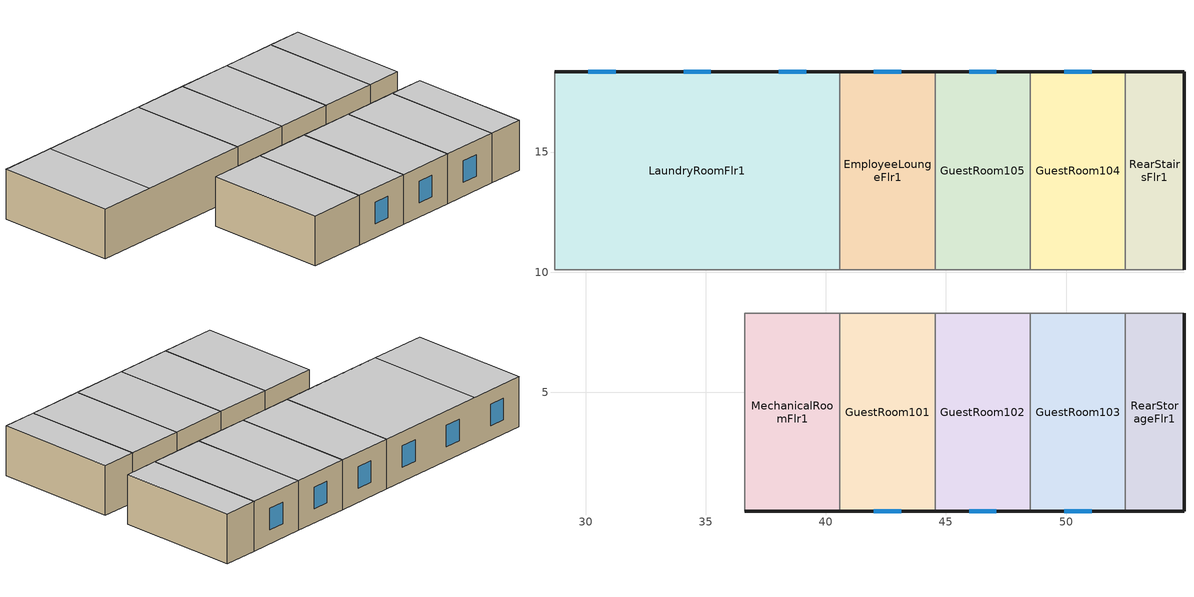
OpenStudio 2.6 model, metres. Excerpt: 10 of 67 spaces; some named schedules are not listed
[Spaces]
GuestRoom103
 floor ground: 52.47,8.28 52.47,0.05 48.51,0.05 48.51,8.28 z0
 wall outside: 48.51,0.05 52.47,0.05 z0:3.35
 wall to CorridorFlr1: 52.47,8.28 48.51,8.28 z0:3.35
 wall to RearStorageFlr1: 52.47,0.05 52.47,8.28 z0:3.35
 wall to GuestRoom102: 48.51,8.28 48.51,0.05 z0:3.35
 window: 49.92,0.05 51.06,0.05 z0.95:2.4
 ceiling to GuestRoom213: 52.47,0.05 52.47,8.28 48.51,8.28 48.51,0.05 z3.35
MechanicalRoomFlr1
 floor ground: 40.59,8.28 40.59,0.05 36.62,0.05 36.62,8.28 z0
 wall outside: 36.62,0.05 40.59,0.05 z0:3.35
 wall to CorridorFlr1: 40.59,8.28 36.62,8.28 z0:3.35
 wall to GuestRoom101: 40.59,0.05 40.59,8.28 z0:3.35
 wall to MeetingRoomFlr1: 36.62,8.28 36.62,0.05 z0:3.35
 ceiling to GuestRoom209_212: 40.59,0.05 40.59,8.28 36.62,8.28 36.62,0.05 z3.35
GuestRoom102
 floor ground: 48.51,8.28 48.51,0.05 44.55,0.05 44.55,8.28 z0
 wall outside: 44.55,0.05 48.51,0.05 z0:3.35
 wall to GuestRoom101: 44.55,8.28 44.55,0.05 z0:3.35
 wall to CorridorFlr1: 48.51,8.28 44.55,8.28 z0:3.35
 window: 45.96,0.05 47.1,0.05 z0.95:2.4
 ceiling to GuestRoom209_212: 48.51,0.05 48.51,8.28 44.55,8.28 44.55,0.05 z3.35
GuestRoom104
 floor ground: 52.47,18.34 52.47,10.11 48.51,10.11 48.51,18.34 z0
 wall outside: 52.47,18.34 48.51,18.34 z0:3.35
 wall to GuestRoom105: 48.51,18.34 48.51,10.11 z0:3.35
 wall to CorridorFlr1: 48.51,10.11 52.47,10.11 z0:3.35
 wall to RearStairsFlr1: 52.47,10.11 52.47,18.34 z0:3.35
 window: 51.06,18.34 49.92,18.34 z0.95:2.4
 ceiling to GuestRoom214: 52.47,10.11 52.47,18.34 48.51,18.34 48.51,10.11 z3.35
LaundryRoomFlr1
 floor ground: 40.59,18.34 40.59,10.11 28.7,10.11 28.7,18.34 z0
 wall outside: 40.59,18.34 28.7,18.34 z0:3.35
 wall to EmployeeLoungeFlr1: 40.59,10.11 40.59,18.34 z0:3.35
 wall to ElevatorCoreFlr1: 28.7,18.34 28.7,10.11 z0:3.35
 wall to CorridorFlr1: 28.7,10.11 40.59,10.11 z0:3.35
 window: 39.18,18.34 38.04,18.34 / 31.25,18.34 30.11,18.34 / 35.21,18.34 34.07,18.34 z0.95:2.4
 ceiling to GuestRoom215_218: 40.59,10.11 40.59,18.34 32.66,18.34 32.66,10.11 z3.35
 ceiling to GuestRoom219: 32.66,10.11 32.66,18.34 28.7,18.34 28.7,10.11 z3.35
RearStairsFlr1
 floor ground: 54.91,18.34 54.91,10.11 52.47,10.11 52.47,18.34 z0
 wall outside: 54.91,10.11 54.91,18.34 52.47,18.34 z0:3.35
 wall to CorridorFlr1: 52.47,10.11 54.91,10.11 z0:3.35
 ceiling to RearStairsFlr2: 54.91,10.11 54.91,18.34 52.47,18.34 52.47,10.11 z3.35
EmployeeLoungeFlr1
 floor ground: 44.55,18.34 44.55,10.11 40.59,10.11 40.59,18.34 z0
 wall outside: 44.55,18.34 40.59,18.34 z0:3.35
 wall to CorridorFlr1: 40.59,10.11 44.55,10.11 z0:3.35
 wall to GuestRoom105: 44.55,10.11 44.55,18.34 z0:3.35
 window: 43.14,18.34 42,18.34 z0.95:2.4
 ceiling to GuestRoom215_218: 44.55,10.11 44.55,18.34 40.59,18.34 40.59,10.11 z3.35
RearStorageFlr1
 floor ground: 54.91,8.28 54.91,0.05 52.47,0.05 52.47,8.28 z0
 wall outside: 52.47,0.05 54.91,0.05 54.91,8.28 z0:3.35
 wall to CorridorFlr1: 54.91,8.28 52.47,8.28 z0:3.35
 ceiling to RearStorageFlr2: 54.91,0.05 54.91,8.28 52.47,8.28 52.47,0.05 z3.35
GuestRoom101
 floor ground: 44.55,8.28 44.55,0.05 40.59,0.05 40.59,8.28 z0
 wall outside: 40.59,0.05 44.55,0.05 z0:3.35
 wall to CorridorFlr1: 44.55,8.28 40.59,8.28 z0:3.35
 window: 42,0.05 43.14,0.05 z0.95:2.4
 ceiling to GuestRoom209_212: 44.55,0.05 44.55,8.28 40.59,8.28 40.59,0.05 z3.35
GuestRoom105
 floor ground: 48.51,18.34 48.51,10.11 44.55,10.11 44.55,18.34 z0
 wall outside: 48.51,18.34 44.55,18.34 z0:3.35
 wall to CorridorFlr1: 44.55,10.11 48.51,10.11 z0:3.35
 window: 47.1,18.34 45.96,18.34 z0.95:2.4
 ceiling to GuestRoom215_218: 48.51,10.11 48.51,18.34 44.55,18.34 44.55,10.11 z3.35
[Site]
Vancouver Intl AP_BC_CAN: Latitude {deg}=49.195; Longitude {deg}=-123.184; Time Zone {hr}=-8; Elevation {m}=4.3; Terrain=Suburbs
[Building]
SmallHotel-CAN_BC_Vancouver.Intl.AP.718920_CWEC2016.epw created: 2018-09-18 17:35:47 +0000: North Axis {deg}=180; Default Construction Set=BTAP-Mass at hdd = 2800.0; Standards Number of Stories=4; Standards Number of Above Ground Stories=4; Standards Building Type=SmallHotel
[Site:WaterMainsTemperature]
Calculation Method=Correlation; Annual Average Outdoor Air Temperature {C}=10.4083; Maximum Difference In Monthly Average Outdoor Air Temperatures {deltaC}=14.1
[Site:GroundTemperature:BuildingSurface]
19.527, 19.502, 19.536, 19.598, 20.002, 21.64, 22.225, 22.375, 21.449, 20.121, 19.802, 19.633
[ClimateZones]
Climate Zone Institution Name 2=CEC; Climate Zone Document Name 2=California Climate Zone Descriptions; Climate Zone Document Year 2=1995
[SizingPeriod:DesignDay] Barometric Pressure {Pa}=101273; Sky Clearness=0; Rain Indicator=0; Snow Indicator=0; Day of Month=21; Daylight Saving Time Indicator=0; Humidity Indicating Type=Wetbulb; Dry-Bulb Temperature Range Modifier Type=DefaultMultipliers
Name | Maximum Dry-Bulb Temperature {C} | Daily Dry-Bulb Temperature Range {deltaC} | Humidity Indicating Conditions at Maximum Dry-Bulb | Wind Speed {m/s} | Wind Direction {deg} | Month | Day Type | Solar Model Indicator | ASHRAE Taub | ASHRAE Taud
Vancouver Intl AP Ann Htg 99.6% Condns DB | -6.1 | 0 | -6.1 | 3 | 100 | 12 | WinterDesignDay | ASHRAEClearSky
Vancouver Intl AP Ann Clg .4% Condns DB=>MWB | 25.1 | 7.6 | 18.5 | 3.7 | 300 | 7 | SummerDesignDay | ASHRAETau | 0.359 | 2.485
[Material:NoMass] Roughness=Smooth; Thermal Absorptance=0.9; Solar Absorptance=0.7
Name | Thermal Resistance {m2-K/W} | Visible Absorptance
Typical Carpet Pad; Typical Carpet Pad 1 | 0.21648 | 0.8
Typical Insulation 1 | 4.14482 | 0.7
Typical Insulation 2 | 2.90366 | 0.7
Typical Insulation 3 | 4.40527 | 0.7
Typical Carpet Pad 2 | 1.25503 | 0.8
Typical Carpet Pad 3; Typical Carpet Pad 4 | 1.69459 | 0.8
Typical Insulation 4 | 0.416649 | 0.7
Typical Insulation 5 | 0.416667 | 0.7
[Material]
Name | Roughness | Thickness {m} | Conductivity {W/m-K} | Density {kg/m3} | Specific Heat {J/kg-K} | Thermal Absorptance | Solar Absorptance | Visible Absorptance
G05 25mm wood | MediumSmooth | 0.0254 | 0.15 | 608 | 1630 | 0.9 | 0.5 | 0.5
100mm Normalweight concrete floor 1 | MediumSmooth | 0.1016 | 2.31 | 2322 | 832
G01 13mm gypsum board 1 | Smooth | 0.0127 | 0.16 | 800 | 1090 | 0.9 | 0.7 | 0.5
4 in. Normalweight Concrete Floor 1 | MediumRough | 0.1016 | 2.31 | 2322 | 832 | 0.9 | 0.7 | 0.7
1IN Stucco 1 | Smooth | 0.0253 | 0.6918 | 1858 | 837 | 0.9 | 0.7 | 0.92
8IN CONCRETE HW RefBldg 1 | Rough | 0.2032 | 1.311 | 2240 | 836.8 | 0.9 | 0.7 | 0.7
1/2IN Gypsum 1 | Smooth | 0.0127 | 0.16 | 784.9 | 830 | 0.9 | 0.4 | 0.4
Metal Roof Surface 1; F08 Metal surface 1 | Smooth | 0.0008 | 45.28 | 7824 | 500 | 0.9 | 0.7 | 0.7
6 in. Normalweight Concrete Floor 1; 6 in. Normalweight Concrete Floor 2; 6 in. Normalweight Concrete Floor 3 | MediumRough | 0.1524 | 2.31 | 2322 | 832 | 0.9 | 0.7 | 0.7
[Construction]
BTAP-Int-Partition; BTAP-Int-Door: G05 25mm wood
BTAP-Int-Floor: 100mm Normalweight concrete floor 1, Typical Carpet Pad
BTAP-Int-Wall: G01 13mm gypsum board 1, G01 13mm gypsum board 1
BTAP-Int-Ceiling: Typical Carpet Pad, 100mm Normalweight concrete floor 1
BTAP-Int-Window: SimpleGlazing
BTAP-Ext-Floor-Mass:U-0.227: Typical Insulation 1, 4 in. Normalweight Concrete Floor 1, Typical Carpet Pad 1
BTAP-Ext-Wall-Mass:U-0.315: 1IN Stucco 1, 8IN CONCRETE HW RefBldg 1, Typical Insulation 2, 1/2IN Gypsum 1
BTAP-Ext-Roof-Metal:U-0.227: Metal Roof Surface 1, Typical Insulation 3
BTAP-Grnd-Floor-Mass:U-0.757: 6 in. Normalweight Concrete Floor 1, Typical Carpet Pad 2
BTAP-Grnd-Wall-Mass:U-0.568: 6 in. Normalweight Concrete Floor 2, Typical Carpet Pad 3
BTAP-Grnd-Roof-Mass:U-0.568: 6 in. Normalweight Concrete Floor 3, Typical Carpet Pad 4
BTAP-Ext-FixedWindow:U=0.240 SHGC=0.600; BTAP-Ext-GlassDoors:U=0.240 SHGC=0.600; BTAP-Ext-Skylights:U=0.240 SHGC=0.600; BTAP-Ext-DaylightDomes:U=0.240 SHGC=0.600; BTAP-Ext-DaylightDiffuser:U=0.240 SHGC=0.600: SimpleGlazing:U=0.240 SHGC=0.600
BTAP-Ext-Door:U-2.4: F08 Metal surface 1, Typical Insulation 4
BTAP-Ext-OverHeadDoor:U-2.4: Typical Insulation 5
[DefaultConstructionSet]
BTAP-Mass at hdd = 2800.0: Default Exterior Surface Constructions=BTAP-Mass at hdd = 2800.0; Default Interior Surface Constructions=Default Surface Constructions 2; Default Ground Contact Surface Constructions=BTAP-Mass at hdd = 2800.0 1; Default Exterior SubSurface Constructions=BTAP-Mass at hdd = 2800.0; Default Interior SubSurface Constructions=Default Sub Surface Constructions 2; Interior Partition Construction=BTAP-Int-Partition
[DefaultSurfaceConstructions]
Name | Floor Construction | Wall Construction | Roof Ceiling Construction
Default Surface Constructions 2 | BTAP-Int-Floor | BTAP-Int-Wall | BTAP-Int-Ceiling
BTAP-Mass at hdd = 2800.0 | BTAP-Ext-Floor-Mass:U-0.227 | BTAP-Ext-Wall-Mass:U-0.315 | BTAP-Ext-Roof-Metal:U-0.227
BTAP-Mass at hdd = 2800.0 1 | BTAP-Grnd-Floor-Mass:U-0.757 | BTAP-Grnd-Wall-Mass:U-0.568 | BTAP-Grnd-Roof-Mass:U-0.568
[DefaultSubSurfaceConstructions]
Name | Fixed Window Construction | Operable Window Construction | Door Construction | Glass Door Construction | Overhead Door Construction | Skylight Construction | Tubular Daylight Dome Construction | Tubular Daylight Diffuser Construction
Default Sub Surface Constructions 2 | BTAP-Int-Window | BTAP-Int-Window | BTAP-Int-Door
BTAP-Mass at hdd = 2800.0 | BTAP-Ext-FixedWindow:U=0.240 SHGC=0.600 | BTAP-Ext-FixedWindow:U=0.240 SHGC=0.600 | BTAP-Ext-Door:U-2.4 | BTAP-Ext-GlassDoors:U=0.240 SHGC=0.600 | BTAP-Ext-OverHeadDoor:U-2.4 | BTAP-Ext-Skylights:U=0.240 SHGC=0.600 | BTAP-Ext-DaylightDomes:U=0.240 SHGC=0.600 | BTAP-Ext-DaylightDiffuser:U=0.240 SHGC=0.600
[WindowMaterial:SimpleGlazingSystem] Solar Heat Gain Coefficient=0.6; Visible Transmittance=0.21
Name | U-Factor {W/m2-K}
SimpleGlazing | 2.2
SimpleGlazing:U=0.240 SHGC=0.600 | 2.4
[Space] Building Story=BuildingStory1
Name | Space Type | Thermal Zone
GuestRoom103 | Space Function Guest room | GuestRoom103 ZN
GuestRoom105 | Space Function Guest room | GuestRoom105 ZN
MechanicalRoomFlr1 | Space Function Electrical/Mechanical room-sch-F | MechanicalRoomFlr1 ZN
GuestRoom101 | Space Function Guest room | GuestRoom101 ZN
GuestRoom102 | Space Function Guest room | GuestRoom102 ZN
GuestRoom104 | Space Function Guest room | GuestRoom104 ZN
RearStairsFlr1 | Space Function Stairway/Stairwell-sch-F | RearStairsFlr1 ZN
RearStorageFlr1 | Space Function Storage room <= 5 m2 <= 100 m2-sch-F | RearStorageFlr1 ZN
LaundryRoomFlr1 | Space Function Storage room <= 5 m2 <= 100 m2-sch-F | LaundryRoomFlr1 ZN
EmployeeLoungeFlr1 | Space Function Lounge/Break room - other | EmployeeLoungeFlr1 ZN
[BuildingStory]
BuildingStory1
[SpaceType] Standards Building Type=Space Function
Name | Default Schedule Set | Design Specification Outdoor Air Object | Standards Space Type
Space Function Lounge/Break room - other | Space Function Lounge/Break room - other Schedule Set | Space Function Lounge/Break room - other Ventilation | Lounge/Break room - other
Space Function Stairway/Stairwell-sch-F | Space Function Stairway/Stairwell-sch-F Schedule Set | Space Function Stairway/Stairwell-sch-F Ventilation | Stairway/Stairwell-sch-F
Space Function Storage room <= 5 m2 <= 100 m2-sch-F | Space Function Storage room <= 5 m2 <= 100 m2-sch-F Schedule Set | Space Function Storage room <= 5 m2 <= 100 m2-sch-F Ventilation | Storage room <= 5 m2 <= 100 m2-sch-F
Space Function Guest room | Space Function Guest room Schedule Set | Space Function Guest room Ventilation | Guest room
Space Function Electrical/Mechanical room-sch-F | Space Function Electrical/Mechanical room-sch-F Schedule Set | Space Function Electrical/Mechanical room-sch-F Ventilation | Electrical/Mechanical room-sch-F
[People:Definition] Number of People Calculation Method=People/Area; Fraction Radiant=0.3
Name | People per Space Floor Area {person/m2}
Space Function Electrical/Mechanical room-sch-F People Definition; Space Function Stairway/Stairwell-sch-F People Definition | 0.00500182
Space Function Guest room People Definition | 0.0400145
Space Function Lounge/Break room - other People Definition | 0.100036
Space Function Storage room <= 5 m2 <= 100 m2-sch-F People Definition | 0.0100036
[People] Work Efficiency Schedule=Work Efficiency Schedule; Clothing Insulation Schedule=Clothing Schedule; Air Velocity Schedule=Air Velocity Schedule; Multiplier=1
Name | People Definition | Space or SpaceType
Space Function Electrical/Mechanical room-sch-F People | Space Function Electrical/Mechanical room-sch-F People Definition | Space Function Electrical/Mechanical room-sch-F
Space Function Guest room People | Space Function Guest room People Definition | Space Function Guest room
Space Function Lounge/Break room - other People | Space Function Lounge/Break room - other People Definition | Space Function Lounge/Break room - other
Space Function Stairway/Stairwell-sch-F People | Space Function Stairway/Stairwell-sch-F People Definition | Space Function Stairway/Stairwell-sch-F
Space Function Storage room <= 5 m2 <= 100 m2-sch-F People | Space Function Storage room <= 5 m2 <= 100 m2-sch-F People Definition | Space Function Storage room <= 5 m2 <= 100 m2-sch-F
[Lights:Definition] Design Level Calculation Method=Watts/Area; Fraction Radiant=0.5; Fraction Visible=0.2
Name | Watts per Space Floor Area {W/m2}
Space Function Electrical/Mechanical room-sch-F Lights Definition | 4.60167
Space Function Guest room Lights Definition | 5.10185
Space Function Lounge/Break room - other Lights Definition | 7.90287
Space Function Stairway/Stairwell-sch-F Lights Definition | 7.40269
Space Function Storage room <= 5 m2 <= 100 m2-sch-F Lights Definition | 6.80247
[Lights] Fraction Replaceable=1
Name | Lights Definition | Space or SpaceType
Space Function Electrical/Mechanical room-sch-F Lights | Space Function Electrical/Mechanical room-sch-F Lights Definition | Space Function Electrical/Mechanical room-sch-F
Space Function Guest room Lights | Space Function Guest room Lights Definition | Space Function Guest room
Space Function Lounge/Break room - other Lights | Space Function Lounge/Break room - other Lights Definition | Space Function Lounge/Break room - other
Space Function Stairway/Stairwell-sch-F Lights | Space Function Stairway/Stairwell-sch-F Lights Definition | Space Function Stairway/Stairwell-sch-F
Space Function Storage room <= 5 m2 <= 100 m2-sch-F Lights | Space Function Storage room <= 5 m2 <= 100 m2-sch-F Lights Definition | Space Function Storage room <= 5 m2 <= 100 m2-sch-F
[DesignSpecification:OutdoorAir] Outdoor Air Method=Sum
Name | Outdoor Air Flow per Floor Area {m3/s-m2}
Space Function Electrical/Mechanical room-sch-F Ventilation; Space Function Stairway/Stairwell-sch-F Ventilation | 0.0003048
Space Function Guest room Ventilation | 0.0005588
Space Function Lounge/Break room - other Ventilation | 0.0009398
Space Function Storage room <= 5 m2 <= 100 m2-sch-F Ventilation | 0.0003556
[DefaultScheduleSet] People Activity Level Schedule=NECB-Activity; Infiltration Schedule=Always On
Name | Number of People Schedule | Lighting Schedule | Electric Equipment Schedule
Space Function Electrical/Mechanical room-sch-F Schedule Set; Space Function Guest room Schedule Set; Space Function Stairway/Stairwell-sch-F Schedule Set; Space Function Storage room <= 5 m2 <= 100 m2-sch-F Schedule Set | NECB-F-Occupancy | NECB-F-Lighting | NECB-F-Electric-Equipment
Space Function Lounge/Break room - other Schedule Set | NECB-B-Occupancy | NECB-B-Lighting | NECB-B-Electric-Equipment
[ThermostatSetpoint:DualSetpoint]
Name | Heating Setpoint Temperature Schedule | Cooling Setpoint Temperature Schedule
Space Function Lounge/Break room - other Thermostat 1 | NECB-B-Thermostat Setpoint-Heating | NECB-B-Thermostat Setpoint-Cooling
Space Function Guest room Thermostat 1; Space Function Guest room Thermostat 2; Space Function Guest room Thermostat 3; Space Function Guest room Thermostat 4; Space Function Guest room Thermostat 5; Space Function Storage room <= 5 m2 <= 100 m2-sch-F Thermostat 5; Space Function Electrical/Mechanical room-sch-F Thermostat 1; Space Function Stairway/Stairwell-sch-F Thermostat 5; Space Function Storage room <= 5 m2 <= 100 m2-sch-F Thermostat 6 | NECB-F-Thermostat Setpoint-Heating | NECB-F-Thermostat Setpoint-Cooling
[ElectricEquipment:Definition] Design Level Calculation Method=Watts/Area; Fraction Radiant=0.5
Name | Watts per Space Floor Area {W/m2}
Space Function Electrical/Mechanical room-sch-F Elec Equip Definition; Space Function Lounge/Break room - other Elec Equip Definition | 1.00036
Space Function Guest room Elec Equip Definition | 2.50091
[ElectricEquipment]
Name | Electric Equipment Definition | Space or SpaceType
Space Function Electrical/Mechanical room-sch-F Elec Equip | Space Function Electrical/Mechanical room-sch-F Elec Equip Definition | Space Function Electrical/Mechanical room-sch-F
Space Function Guest room Elec Equip | Space Function Guest room Elec Equip Definition | Space Function Guest room
Space Function Lounge/Break room - other Elec Equip | Space Function Lounge/Break room - other Elec Equip Definition | Space Function Lounge/Break room - other
[SpaceInfiltration:DesignFlowRate] Schedule=Always On Discrete; Design Flow Rate Calculation Method=Flow/ExteriorArea; Flow per Exterior Surface Area {m3/s-m2}=0.00025; Constant Term Coefficient=0; Temperature Term Coefficient=0; Velocity Term Coefficient=0.224; Velocity Squared Term Coefficient=0
Name | Space or SpaceType
EmployeeLoungeFlr1 Infiltration | EmployeeLoungeFlr1
GuestRoom101 Infiltration | GuestRoom101
GuestRoom102 Infiltration | GuestRoom102
GuestRoom103 Infiltration | GuestRoom103
GuestRoom104 Infiltration | GuestRoom104
GuestRoom105 Infiltration | GuestRoom105
LaundryRoomFlr1 Infiltration | LaundryRoomFlr1
MechanicalRoomFlr1 Infiltration | MechanicalRoomFlr1
RearStairsFlr1 Infiltration | RearStairsFlr1
RearStorageFlr1 Infiltration | RearStorageFlr1
[ThermalZone] Use Ideal Air Loads=No
Name | Thermostat
EmployeeLoungeFlr1 ZN | Space Function Lounge/Break room - other Thermostat 1
GuestRoom101 ZN | Space Function Guest room Thermostat 1
GuestRoom102 ZN | Space Function Guest room Thermostat 2
GuestRoom103 ZN | Space Function Guest room Thermostat 3
GuestRoom104 ZN | Space Function Guest room Thermostat 4
GuestRoom105 ZN | Space Function Guest room Thermostat 5
LaundryRoomFlr1 ZN | Space Function Storage room <= 5 m2 <= 100 m2-sch-F Thermostat 5
MechanicalRoomFlr1 ZN | Space Function Electrical/Mechanical room-sch-F Thermostat 1
RearStairsFlr1 ZN | Space Function Stairway/Stairwell-sch-F Thermostat 5
RearStorageFlr1 ZN | Space Function Storage room <= 5 m2 <= 100 m2-sch-F Thermostat 6
[Sizing:Zone] Zone Cooling Design Supply Air Temperature Input Method=SupplyAirTemperature; Zone Cooling Design Supply Air Temperature {C}=14; Zone Cooling Design Supply Air Temperature Difference {deltaC}=11.11; Zone Heating Design Supply Air Temperature Input Method=SupplyAirTemperature; Zone Heating Design Supply Air Temperature {C}=40; Zone Heating Design Supply Air Temperature Difference {deltaC}=11.11; Zone Cooling Design Supply Air Humidity Ratio {kg-H2O/kg-air}=0.0085; Zone Heating Design Supply Air Humidity Ratio {kg-H2O/kg-air}=0.008; Cooling Design Air Flow Method=DesignDay; Heating Design Air Flow Method=DesignDay; Account for Dedicated Outdoor Air System=No; Dedicated Outdoor Air System Control Strategy=NeutralSupplyAir; Dedicated Outdoor Air Low Setpoint Temperature for Design {C}=autosize; Dedicated Outdoor Air High Setpoint Temperature for Design {C}=autosize
CorridorFlr1 ZN; CorridorFlr2 ZN; CorridorFlr3 ZN; CorridorFlr4 ZN; ElevatorCoreFlr1 ZN; ElevatorCoreFlr2 ZN; ElevatorCoreFlr3 ZN; ElevatorCoreFlr4 ZN; EmployeeLoungeFlr1 ZN; ExerciseCenterFlr1 ZN; FrontLoungeFlr1 ZN; FrontOfficeFlr1 ZN; FrontStairsFlr1 ZN; FrontStairsFlr2 ZN; FrontStairsFlr3 ZN; FrontStairsFlr4 ZN; FrontStorageFlr1 ZN; FrontStorageFlr2 ZN; FrontStorageFlr3 ZN; FrontStorageFlr4 ZN; GuestRoom101 ZN; GuestRoom102 ZN; GuestRoom103 ZN; GuestRoom104 ZN; GuestRoom105 ZN; GuestRoom201 ZN; GuestRoom202_205 ZN; GuestRoom206_208 ZN; GuestRoom209_212 ZN; GuestRoom213 ZN; GuestRoom214 ZN; GuestRoom215_218 ZN; GuestRoom219 ZN; GuestRoom220_223 ZN; GuestRoom224 ZN; GuestRoom301 ZN; GuestRoom302_305 ZN; GuestRoom306_308 ZN; GuestRoom309_312 ZN; GuestRoom313 ZN; GuestRoom314 ZN; GuestRoom315_318 ZN; GuestRoom319 ZN; GuestRoom320_323 ZN; GuestRoom324 ZN; GuestRoom401 ZN; GuestRoom402_405 ZN; GuestRoom406_408 ZN; GuestRoom409_412 ZN; GuestRoom413 ZN; GuestRoom414 ZN; GuestRoom415_418 ZN; GuestRoom419 ZN; GuestRoom420_423 ZN; GuestRoom424 ZN; LaundryRoomFlr1 ZN; MechanicalRoomFlr1 ZN; MeetingRoomFlr1 ZN; RearStairsFlr1 ZN; RearStairsFlr2 ZN; RearStairsFlr3 ZN; RearStairsFlr4 ZN; RearStorageFlr1 ZN; RearStorageFlr2 ZN; RearStorageFlr3 ZN; RearStorageFlr4 ZN; RestroomFlr1 ZN
[Zone equipment]
CorridorFlr1 ZN: Zone HVAC Ideal Loads Air System 1
CorridorFlr2 ZN: Zone HVAC Ideal Loads Air System 2
CorridorFlr3 ZN: Zone HVAC Ideal Loads Air System 3
CorridorFlr4 ZN: Zone HVAC Ideal Loads Air System 4
ElevatorCoreFlr1 ZN: Zone HVAC Ideal Loads Air System 5
ElevatorCoreFlr2 ZN: Zone HVAC Ideal Loads Air System 6
ElevatorCoreFlr3 ZN: Zone HVAC Ideal Loads Air System 7
ElevatorCoreFlr4 ZN: Zone HVAC Ideal Loads Air System 8
EmployeeLoungeFlr1 ZN: Zone HVAC Ideal Loads Air System 9
ExerciseCenterFlr1 ZN: Zone HVAC Ideal Loads Air System 10
FrontLoungeFlr1 ZN: Zone HVAC Ideal Loads Air System 11
FrontOfficeFlr1 ZN: Zone HVAC Ideal Loads Air System 12
FrontStairsFlr1 ZN: Zone HVAC Ideal Loads Air System 13
FrontStairsFlr2 ZN: Zone HVAC Ideal Loads Air System 14
FrontStairsFlr3 ZN: Zone HVAC Ideal Loads Air System 15
FrontStairsFlr4 ZN: Zone HVAC Ideal Loads Air System 16
FrontStorageFlr1 ZN: Zone HVAC Ideal Loads Air System 17
FrontStorageFlr2 ZN: Zone HVAC Ideal Loads Air System 18
FrontStorageFlr3 ZN: Zone HVAC Ideal Loads Air System 19
FrontStorageFlr4 ZN: Zone HVAC Ideal Loads Air System 20
GuestRoom101 ZN: Zone HVAC Ideal Loads Air System 21
GuestRoom102 ZN: Zone HVAC Ideal Loads Air System 22
GuestRoom103 ZN: Zone HVAC Ideal Loads Air System 23
GuestRoom104 ZN: Zone HVAC Ideal Loads Air System 24
GuestRoom105 ZN: Zone HVAC Ideal Loads Air System 25
GuestRoom201 ZN: Zone HVAC Ideal Loads Air System 26
GuestRoom202_205 ZN: Zone HVAC Ideal Loads Air System 27
GuestRoom206_208 ZN: Zone HVAC Ideal Loads Air System 28
GuestRoom209_212 ZN: Zone HVAC Ideal Loads Air System 29
GuestRoom213 ZN: Zone HVAC Ideal Loads Air System 30
GuestRoom214 ZN: Zone HVAC Ideal Loads Air System 31
GuestRoom215_218 ZN: Zone HVAC Ideal Loads Air System 32
GuestRoom219 ZN: Zone HVAC Ideal Loads Air System 33
GuestRoom220_223 ZN: Zone HVAC Ideal Loads Air System 34
GuestRoom224 ZN: Zone HVAC Ideal Loads Air System 35
GuestRoom301 ZN: Zone HVAC Ideal Loads Air System 36
GuestRoom302_305 ZN: Zone HVAC Ideal Loads Air System 37
GuestRoom306_308 ZN: Zone HVAC Ideal Loads Air System 38
GuestRoom309_312 ZN: Zone HVAC Ideal Loads Air System 39
GuestRoom313 ZN: Zone HVAC Ideal Loads Air System 40
GuestRoom314 ZN: Zone HVAC Ideal Loads Air System 41
GuestRoom315_318 ZN: Zone HVAC Ideal Loads Air System 42
GuestRoom319 ZN: Zone HVAC Ideal Loads Air System 43
GuestRoom320_323 ZN: Zone HVAC Ideal Loads Air System 44
GuestRoom324 ZN: Zone HVAC Ideal Loads Air System 45
GuestRoom401 ZN: Zone HVAC Ideal Loads Air System 46
GuestRoom402_405 ZN: Zone HVAC Ideal Loads Air System 47
